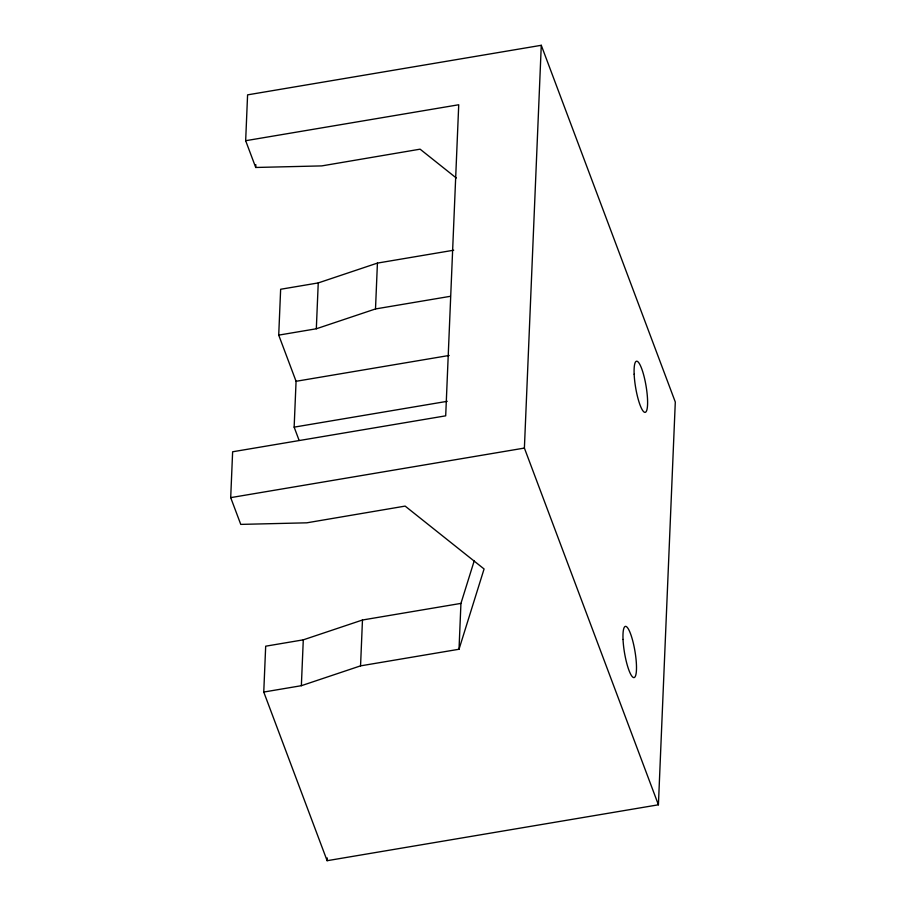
<?xml version="1.0" encoding="UTF-8"?>
<svg xmlns="http://www.w3.org/2000/svg" width="906" height="906" viewBox="0 0 906 906"><rect width="100%" height="100%" fill="white"/><g stroke="black" fill="none" stroke-linecap="round" stroke-linejoin="round"><path stroke-width="1.36" d="M245.662 140.713L247.587 94.858L541.278 45.3L675.298 402.026L658.413 804.8L327.123 860.7L263.759 692.048L301.358 685.695L360.554 665.865L459.014 649.251L484.076 568.968L405.141 506.103L306.806 522.819L240.758 524.393L230.702 497.632L232.627 451.777L445.695 415.831L458.73 104.756L245.662 140.713L255.719 167.474L321.766 165.9L420.101 149.173L456.284 177.995M255.719 167.474L255.832 164.688M263.759 692.048L265.685 646.193L303.284 639.84L362.468 620.01L460.939 603.396L474.302 560.576M299.037 440.18L294.144 427.145L296.069 381.29L278.72 335.118L280.645 289.263L318.244 282.921L377.428 263.091L453.702 250.215M301.358 685.695L303.284 639.84M278.72 335.118L316.319 328.776L318.244 282.921M327.123 860.7L327.236 857.925M360.554 665.865L362.468 620.01M316.319 328.776L375.503 308.946L377.428 263.091M459.014 649.251L460.939 603.396M658.413 804.8L524.393 448.074L541.278 45.3M375.503 308.946L450.395 296.307M296.069 381.29L449.172 355.458M294.144 427.145L447.247 401.313M230.702 497.632L524.393 448.074M623.034 639.455A25.957 5.277 80.4 0 0 633.928 677.597A25.957 5.277 80.4 0 0 632.207 638.889A25.957 5.277 80.4 0 0 623.034 639.455M634.155 374.246A25.957 5.277 80.4 0 0 645.049 412.377A25.957 5.277 80.4 0 0 643.317 373.68A25.957 5.277 80.4 0 0 634.155 374.246"/></g></svg>
